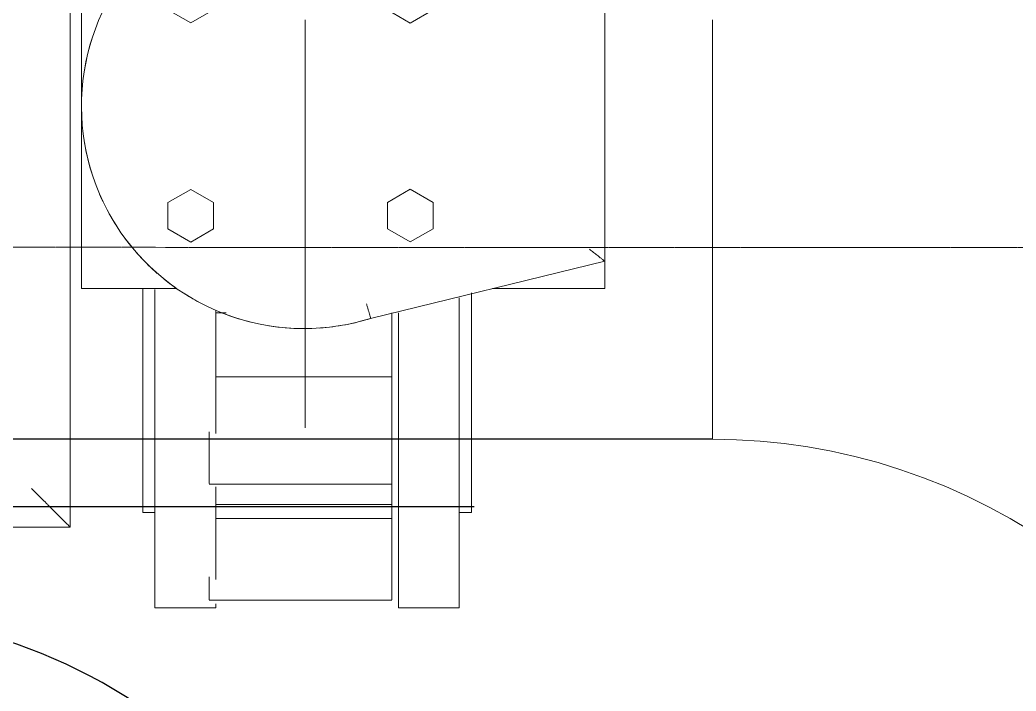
# Model space of a CAD drawing. Extents: x -76427 to 292734, y -42117 to 131250.
# Drawn here: x 9635.5 to 9962.9, y -36150.1 to -35929.4 of the extents above; entities that cross this region are included whole.
import ezdxf

# ---------------------------------------------------------------- set-up
doc = ezdxf.new("R2010")
doc.units = 0
doc.header["$LTSCALE"] = 10
doc.linetypes.add('H12PL1$0$CENTERK4', pattern=[0.3582, 0.3333, -0.0083, 0.0083, -0.0083])
for name, color, linetype in [('H12PL1$0$L10_14_SIKICHI', 252, 'Continuous'), ('XFM7P10PV$0$U-PV-EXH', 252, 'Continuous'), ('XFM7P10PV$0$U-PV-PIPE-SUS', 252, 'Continuous'), ('XFM7P10PV-200K$0$U-PV-EXH', 7, 'Continuous'), ('XFM7P10PV-200K$0$U-PV-PIPE-SUS', 200, 'Continuous')]:
    doc.layers.add(name, color=color, linetype=linetype)
for name, color, linetype, lineweight in [('XFM7P10PV$0$AP5B-SM-08-FNN-300-A(B)-LB1$0$PVAC-SUS管', 252, 'Continuous', 5), ('XFM7P10PV$0$AP5B-SM-08-FNN-300-A(B)-LB1$0$管配件', 252, 'Continuous', 5), ('XFM7P10PV$0$AP5B-SM-08-FNN-300-A(B)-LB1$0$管附件', 252, 'Continuous', 5), ('XFM7P10PV-200K$0$AP5B-SM-08-FNN-300-A(B)-LB1$0$PVAC-SUS管', 7, 'Continuous', 5), ('XFM7P10PV-200K$0$AP5B-SM-08-FNN-300-A(B)-LB1$0$管配件', 7, 'Continuous', 5), ('XFM7P10PV-200K$0$AP5B-SM-08-FNN-300-A(B)-LB1$0$管附件', 7, 'Continuous', 5)]:
    doc.layers.add(name, color=color, linetype=linetype, lineweight=lineweight)

# ---------------------------------------------------------------- blocks, each defined once
blk = doc.blocks.new('H12PL1')
at = {"layer": 'H12PL1$0$L10_14_SIKICHI', "linetype": 'H12PL1$0$CENTERK4', "lineweight": 0}
blk.add_line((10638.84, -36004.43), (-23200, -35996.16), dxfattribs=at)
blk = doc.blocks.new('XFM7P10PV-200K$0$A$Cacea6453')
blk.add_arc((0, 0), 18, 45, 225)
blk = doc.blocks.new('XFM7P10PV-200K$0$AP5B-SM-08-FNN-300-A(B)-LB1$0$蝶閥_手輪_200A - 標準-1515176-LB1-PX-X')
at = {"layer": 'XFM7P10PV-200K$0$AP5B-SM-08-FNN-300-A(B)-LB1$0$管附件', "color": 216, "true_color": 0x800080}
for p, q in [((-4665.902, 16043.814), (-4665.902, 16049.314)), ((-4648.702, 16038.714), (-4648.702, 16048.914)), ((-4662.308, 16046.554), (-4663.058, 16046.987)), ((-4661.558, 16046.987), (-4662.308, 16046.554)), ((-4655.095, 16046.544), (-4655.845, 16046.977)), ((-4654.345, 16046.977), (-4655.095, 16046.544)), ((-4665.902, 16038.314), (-4665.902, 16043.814)), ((-4663.058, 16040.641), (-4662.308, 16041.074)), ((-4662.308, 16041.074), (-4661.558, 16040.641)), ((-4655.845, 16040.651), (-4655.095, 16041.084)), ((-4655.095, 16041.084), (-4654.345, 16040.651)), ((-4663.058, 16039.775), (-4663.058, 16040.641)), ((-4661.558, 16040.641), (-4661.558, 16039.775)), ((-4655.845, 16039.785), (-4655.845, 16040.651)), ((-4654.345, 16040.651), (-4654.345, 16039.785)), ((-4662.308, 16039.342), (-4663.058, 16039.775)), ((-4661.558, 16039.775), (-4662.308, 16039.342)), ((-4655.095, 16039.352), (-4655.845, 16039.785)), ((-4654.345, 16039.785), (-4655.095, 16039.352)), ((-4656.397, 16036.835), (-4648.702, 16038.714)), ((-4648.702, 16038.714), (-4648.702, 16038.314)), ((-4665.902, 16037.814), (-4665.902, 16038.314)), ((-4648.702, 16038.314), (-4648.702, 16037.814)), ((-4665.902, 16037.831), (-4665.902, 16037.814)), ((-4665.902, 16037.814), (-4662.771, 16037.814)), ((-4652.387, 16037.814), (-4648.702, 16037.814)), ((-4661.486, 16037.016), (-4661.145, 16037.016)), ((-4655.702, 16037.016), (-4655.702, 16034.917)), ((-4655.702, 16034.917), (-4661.487, 16034.917)), ((-4655.702, 16034.917), (-4655.702, 16031.393)), ((-4661.702, 16031.41), (-4661.702, 16033.102)), ((-4661.702, 16031.384), (-4655.702, 16031.384)), ((-4655.702, 16031.385), (-4655.702, 16030.251)), ((-4661.487, 16030.714), (-4655.702, 16030.714)), ((-4661.487, 16030.251), (-4655.702, 16030.251)), ((-4655.702, 16030.251), (-4655.702, 16027.578)), ((-4661.702, 16027.578), (-4661.702, 16028.332)), ((-4661.702, 16027.567), (-4655.702, 16027.567)), ((-4661.487, 16027.567), (-4655.702, 16027.567)), ((-4655.702, 16027.58), (-4655.702, 16027.585))]:
    blk.add_line(p, q, dxfattribs=at)
at = {"layer": 'XFM7P10PV-200K$0$AP5B-SM-08-FNN-300-A(B)-LB1$0$管附件', "color": 216, "true_color": 0x800080, "flags": 128}
blk.add_lwpolyline([(-4665.221, 16046.895), (-4665.339, 16046.627), (-4665.446, 16046.355), (-4665.542, 16046.079), (-4665.627, 16045.799), (-4665.701, 16045.516), (-4665.763, 16045.23), (-4665.814, 16044.942), (-4665.854, 16044.652), (-4665.881, 16044.361), (-4665.897, 16044.069), (-4665.902, 16043.776), (-4665.894, 16043.484), (-4665.875, 16043.192), (-4665.844, 16042.901), (-4665.802, 16042.611), (-4665.748, 16042.324), (-4665.683, 16042.038), (-4665.606, 16041.756), (-4665.518, 16041.477), (-4665.419, 16041.202), (-4665.309, 16040.931), (-4665.189, 16040.664), (-4665.058, 16040.403), (-4664.916, 16040.146), (-4664.764, 16039.896), (-4664.603, 16039.652), (-4664.431, 16039.415), (-4664.251, 16039.185), (-4664.061, 16038.962), (-4663.863, 16038.747), (-4663.656, 16038.54), (-4663.441, 16038.342), (-4663.218, 16038.152), (-4662.988, 16037.971), (-4662.751, 16037.8), (-4662.507, 16037.638), (-4662.257, 16037.486), (-4662.001, 16037.345), (-4661.74, 16037.213), (-4661.473, 16037.093), (-4661.202, 16036.983), (-4660.927, 16036.883), (-4660.648, 16036.795), (-4660.366, 16036.719), (-4660.08, 16036.653), (-4659.793, 16036.599), (-4659.503, 16036.557), (-4659.212, 16036.526), (-4658.92, 16036.507), (-4658.628, 16036.499), (-4658.335, 16036.503), (-4658.043, 16036.519), (-4657.752, 16036.547), (-4657.462, 16036.586), (-4657.174, 16036.637), (-4656.888, 16036.699), (-4656.605, 16036.773), (-4656.397, 16036.835)], dxfattribs=at)
at = {"layer": 'XFM7P10PV-200K$0$AP5B-SM-08-FNN-300-A(B)-LB1$0$管附件', "color": 216, "true_color": 0x800080}
for start, end in [(161.8917, 170.6658), (175.7821, 180), (180, 184.2179), (189.3342, 198.1083), (203.2615, 212.2906), (216.5664, 228.7551), (237.6359, 242.4), (247.3671, 256.1668), (274.0808, 287.4193), (260.9276, 270.0709)]:
    blk.add_arc((-4658.587, 16043.814), 7.315, start, end, dxfattribs=at)
for points, knots in [([(-4648.702, 16038.714), (-4648.702, 16038.714), (-4648.713, 16038.723), (-4648.755, 16038.756), (-4648.804, 16038.794), (-4648.847, 16038.828), (-4648.897, 16038.867), (-4648.951, 16038.91), (-4649.01, 16038.956), (-4649.093, 16039.021), (-4649.157, 16039.072), (-4649.202, 16039.106)], [0, 0, 0, 0, 0.166667, 0.333333, 0.416667, 0.5, 0.583333, 0.666667, 0.75, 0.833333, 1, 1, 1, 1]), ([(-4663.185, 16038.125), (-4663.148, 16038.095), (-4663.101, 16038.058), (-4663.048, 16038.017), (-4663.021, 16037.996), (-4662.995, 16037.976), (-4662.965, 16037.954), (-4662.932, 16037.929), (-4662.902, 16037.907), (-4662.879, 16037.891), (-4662.858, 16037.876), (-4662.833, 16037.857), (-4662.811, 16037.842), (-4662.797, 16037.832), (-4662.786, 16037.825), (-4662.776, 16037.817), (-4662.772, 16037.815), (-4662.771, 16037.814)], [0.2857143, 0.2857143, 0.2857143, 0.2857143, 0.4285714, 0.4642857, 0.5, 0.5357143, 0.5714286, 0.625, 0.6785714, 0.7053571, 0.7321429, 0.7857143, 0.8392857, 0.8660714, 0.8928571, 0.9464286, 1, 1, 1, 1]), ([(-4656.532, 16037.316), (-4656.522, 16037.28), (-4656.502, 16037.208), (-4656.463, 16037.071), (-4656.427, 16036.941), (-4656.407, 16036.871), (-4656.402, 16036.851), (-4656.401, 16036.847)], [0, 0, 0, 0, 0.1428571, 0.2857143, 0.5714286, 0.7857143, 0.8571429, 0.8571429, 0.8571429, 0.8571429])]:
    blk.add_open_spline(points, degree=3, knots=knots, dxfattribs=at)
blk = doc.blocks.new('XFM7P10PV-200K$0$AP5B-SM-08-FNN-300-A(B)-LB1$0$焊接_彎頭45度 - 45度-1515177-LB1-PX-X')
at = {"layer": 'XFM7P10PV-200K$0$AP5B-SM-08-FNN-300-A(B)-LB1$0$管配件', "color": 216, "true_color": 0x800080}
for p, q in [((-4618.123, 16043.815), (-4618.123, 16046.649)), ((-4618.123, 16032.859), (-4618.123, 16043.814))]:
    blk.add_line(p, q, dxfattribs=at)
at = {"layer": 'XFM7P10PV-200K$0$AP5B-SM-08-FNN-300-A(B)-LB1$0$管配件', "color": 216, "true_color": 0x800080, "flags": 128}
blk.add_lwpolyline([(-4618.123, 16032.859), (-4617.334, 16032.843), (-4616.548, 16032.796), (-4615.764, 16032.717), (-4614.983, 16032.607), (-4614.208, 16032.466), (-4613.438, 16032.294), (-4612.677, 16032.091), (-4611.924, 16031.859), (-4611.181, 16031.596), (-4610.449, 16031.303), (-4609.729, 16030.982), (-4609.023, 16030.632), (-4608.331, 16030.254), (-4607.655, 16029.849), (-4606.996, 16029.417), (-4606.354, 16028.959), (-4605.732, 16028.476), (-4605.129, 16027.968), (-4604.547, 16027.437), (-4604.189, 16027.087)], dxfattribs=at)
blk = doc.blocks.new('XFM7P10PV-200K$0$AP5B-SM-08-FNN-300-A(B)-LB1$0$Flange_ JIS 10K - 標準-V24-LB1-PX-X')
at = {"layer": 'XFM7P10PV-200K$0$AP5B-SM-08-FNN-300-A(B)-LB1$0$管配件', "color": 216, "true_color": 0x800080}
for p, q in [((-4663.887, 16030.449), (-4663.886, 16037.802)), ((-4663.487, 16027.319), (-4663.486, 16037.782)), ((-4661.486, 16037.087), (-4661.487, 16033.049)), ((-4661.487, 16031.294), (-4661.487, 16028.243)), ((-4663.887, 16030.449), (-4663.487, 16030.449)), ((-4663.487, 16027.319), (-4661.487, 16027.319)), ((-4661.487, 16027.448), (-4661.487, 16027.319))]:
    blk.add_line(p, q, dxfattribs=at)
blk = doc.blocks.new('XFM7P10PV-200K$0$AP5B-SM-08-FNN-300-A(B)-LB1$0$Flange_ JIS 10K - 標準-V25-LB1-PX-X')
at = {"layer": 'XFM7P10PV-200K$0$AP5B-SM-08-FNN-300-A(B)-LB1$0$管配件', "color": 216, "true_color": 0x800080}
for p, q in [((-4653.486, 16037.506), (-4653.487, 16027.319)), ((-4653.086, 16037.675), (-4653.087, 16030.449)), ((-4655.487, 16027.319), (-4655.486, 16037.018)), ((-4653.487, 16030.449), (-4653.087, 16030.449)), ((-4655.487, 16027.319), (-4653.487, 16027.319))]:
    blk.add_line(p, q, dxfattribs=at)
blk = doc.blocks.new('XFM7P10PV-200K$0$AP5B-SM-08-FNN-300-A(B)-LB1$0$控制蝶閥 - 200A-1461049-LB1-PX-X')
at = {"layer": 'XFM7P10PV-200K$0$AP5B-SM-08-FNN-300-A(B)-LB1$0$管附件', "color": 216, "true_color": 0x800080}
for p, q in [((-4426.159, 16025.645), (-4453.839, 16025.645)), ((-4453.839, 16025.645), (-4453.839, 16005.635))]:
    blk.add_line(p, q, dxfattribs=at)
blk.add_open_spline([(-4453.839, 16025.645), (-4453.838, 16025.645), (-4453.817, 16025.623), (-4453.745, 16025.552), (-4453.672, 16025.478), (-4453.594, 16025.401), (-4453.524, 16025.331), (-4453.449, 16025.255), (-4453.344, 16025.151), (-4453.228, 16025.035), (-4453.131, 16024.937), (-4453.029, 16024.836), (-4452.845, 16024.652), (-4452.682, 16024.486), (-4452.569, 16024.375)], degree=3, knots=[0, 0, 0, 0, 0.166667, 0.25, 0.333333, 0.416667, 0.458333, 0.5, 0.583333, 0.666667, 0.708333, 0.75, 0.833333, 1, 1, 1, 1], dxfattribs=at)
blk = doc.blocks.new('XFM7P10PV-200K')
at = {"layer": 'XFM7P10PV-200K$0$AP5B-SM-08-FNN-300-A(B)-LB1$0$PVAC-SUS管', "color": 216, "true_color": 0x800080}
for p, q in [((9729.24, -35929.41, 8.1), (9729.24, -35957.76, 8.1)), ((9729.24, -35957.77, 8.1), (9729.24, -35986.11, 8.1)), ((9729.24, -35986.12, 8.1), (9729.24, -36012.53, 8.1)), ((9729.24, -36012.54, 8.1), (9729.24, -36035.22, 8.1)), ((9729.24, -36035.23, 8.1), (9729.24, -36052.63, 8.1)), ((9729.24, -36052.64, 8.1), (9729.24, -36063.57, 8.1))]:
    blk.add_line(p, q, dxfattribs=at)
at = {"layer": 'XFM7P10PV-200K$0$U-PV-PIPE-SUS'}
for p, q in [((9863.08, -36067.3), (9549.46, -36067.3, 8.1)), ((9784.78, -36089.51, 8.1), (9379.6, -36089.51, 8.1))]:
    blk.add_line(p, q, dxfattribs=at)
at = {"layer": 'XFM7P10PV-200K$0$U-PV-EXH', "xscale": 10, "yscale": 10, "zscale": 10}
blk.add_blockref('XFM7P10PV-200K$0$A$Cacea6453', (9574.87, -36304.63), dxfattribs=at)
at = {"layer": 'XFM7P10PV-200K$0$U-PV-PIPE-SUS', "xscale": -10, "yscale": 10, "zscale": 10, "rotation": 270}
blk.add_blockref('XFM7P10PV-200K$0$AP5B-SM-08-FNN-300-A(B)-LB1$0$控制蝶閥 - 200A-1461049-LB1-PX-X', (-150604.49, 8442.22), dxfattribs=at)
at = {"layer": 'XFM7P10PV-200K$0$U-PV-PIPE-SUS', "xscale": 10, "yscale": 10, "zscale": 10}
for name, p in [('XFM7P10PV-200K$0$AP5B-SM-08-FNN-300-A(B)-LB1$0$蝶閥_手輪_200A - 標準-1515176-LB1-PX-X', (56314.73, -196395.91)), ('XFM7P10PV-200K$0$AP5B-SM-08-FNN-300-A(B)-LB1$0$Flange_ JIS 10K - 標準-V24-LB1-PX-X', (56314.73, -196395.91)), ('XFM7P10PV-200K$0$AP5B-SM-08-FNN-300-A(B)-LB1$0$Flange_ JIS 10K - 標準-V25-LB1-PX-X', (56314.73, -196395.91)), ('XFM7P10PV-200K$0$AP5B-SM-08-FNN-300-A(B)-LB1$0$焊接_彎頭45度 - 45度-1515177-LB1-PX-X', (56044.31, -196395.91))]:
    blk.add_blockref(name, p, dxfattribs=at)
blk = doc.blocks.new('XFM7P10PV$0$A$Cacea6453')
blk.add_arc((0, 0), 18, 45, 225)
blk = doc.blocks.new('XFM7P10PV$0$AP5B-SM-08-FNN-300-A(B)-LB1$0$蝶閥_手輪_200A - 標準-1515176-LB1-PX-X')
at = {"layer": 'XFM7P10PV$0$AP5B-SM-08-FNN-300-A(B)-LB1$0$管附件', "color": 216, "true_color": 0x800080}
for p, q in [((-4665.902, 16043.814), (-4665.902, 16049.314)), ((-4648.702, 16038.714), (-4648.702, 16048.914)), ((-4662.308, 16046.554), (-4663.058, 16046.987)), ((-4661.558, 16046.987), (-4662.308, 16046.554)), ((-4655.095, 16046.544), (-4655.845, 16046.977)), ((-4654.345, 16046.977), (-4655.095, 16046.544)), ((-4665.902, 16038.314), (-4665.902, 16043.814)), ((-4663.058, 16040.641), (-4662.308, 16041.074)), ((-4662.308, 16041.074), (-4661.558, 16040.641)), ((-4655.845, 16040.651), (-4655.095, 16041.084)), ((-4655.095, 16041.084), (-4654.345, 16040.651)), ((-4663.058, 16039.775), (-4663.058, 16040.641)), ((-4661.558, 16040.641), (-4661.558, 16039.775)), ((-4655.845, 16039.785), (-4655.845, 16040.651)), ((-4654.345, 16040.651), (-4654.345, 16039.785)), ((-4662.308, 16039.342), (-4663.058, 16039.775)), ((-4661.558, 16039.775), (-4662.308, 16039.342)), ((-4655.095, 16039.352), (-4655.845, 16039.785)), ((-4654.345, 16039.785), (-4655.095, 16039.352)), ((-4656.397, 16036.835), (-4648.702, 16038.714)), ((-4648.702, 16038.714), (-4648.702, 16038.314)), ((-4665.902, 16037.814), (-4665.902, 16038.314)), ((-4648.702, 16038.314), (-4648.702, 16037.814)), ((-4665.902, 16037.831), (-4665.902, 16037.814)), ((-4665.902, 16037.814), (-4662.771, 16037.814)), ((-4652.387, 16037.814), (-4648.702, 16037.814)), ((-4661.486, 16037.016), (-4661.145, 16037.016)), ((-4655.702, 16037.016), (-4655.702, 16034.917)), ((-4655.702, 16034.917), (-4661.487, 16034.917)), ((-4655.702, 16034.917), (-4655.702, 16031.393)), ((-4661.702, 16031.41), (-4661.702, 16033.102)), ((-4661.702, 16031.384), (-4655.702, 16031.384)), ((-4655.702, 16031.385), (-4655.702, 16030.251)), ((-4661.487, 16030.714), (-4655.702, 16030.714)), ((-4661.487, 16030.251), (-4655.702, 16030.251)), ((-4655.702, 16030.251), (-4655.702, 16027.578)), ((-4661.702, 16027.578), (-4661.702, 16028.332)), ((-4661.702, 16027.567), (-4655.702, 16027.567)), ((-4661.487, 16027.567), (-4655.702, 16027.567)), ((-4655.702, 16027.58), (-4655.702, 16027.585))]:
    blk.add_line(p, q, dxfattribs=at)
at = {"layer": 'XFM7P10PV$0$AP5B-SM-08-FNN-300-A(B)-LB1$0$管附件', "color": 216, "true_color": 0x800080, "flags": 128}
blk.add_lwpolyline([(-4665.221, 16046.895), (-4665.339, 16046.627), (-4665.446, 16046.355), (-4665.542, 16046.079), (-4665.627, 16045.799), (-4665.701, 16045.516), (-4665.763, 16045.23), (-4665.814, 16044.942), (-4665.854, 16044.652), (-4665.881, 16044.361), (-4665.897, 16044.069), (-4665.902, 16043.776), (-4665.894, 16043.484), (-4665.875, 16043.192), (-4665.844, 16042.901), (-4665.802, 16042.611), (-4665.748, 16042.324), (-4665.683, 16042.038), (-4665.606, 16041.756), (-4665.518, 16041.477), (-4665.419, 16041.202), (-4665.309, 16040.931), (-4665.189, 16040.664), (-4665.058, 16040.403), (-4664.916, 16040.146), (-4664.764, 16039.896), (-4664.603, 16039.652), (-4664.431, 16039.415), (-4664.251, 16039.185), (-4664.061, 16038.962), (-4663.863, 16038.747), (-4663.656, 16038.54), (-4663.441, 16038.342), (-4663.218, 16038.152), (-4662.988, 16037.971), (-4662.751, 16037.8), (-4662.507, 16037.638), (-4662.257, 16037.486), (-4662.001, 16037.345), (-4661.74, 16037.213), (-4661.473, 16037.093), (-4661.202, 16036.983), (-4660.927, 16036.883), (-4660.648, 16036.795), (-4660.366, 16036.719), (-4660.08, 16036.653), (-4659.793, 16036.599), (-4659.503, 16036.557), (-4659.212, 16036.526), (-4658.92, 16036.507), (-4658.628, 16036.499), (-4658.335, 16036.503), (-4658.043, 16036.519), (-4657.752, 16036.547), (-4657.462, 16036.586), (-4657.174, 16036.637), (-4656.888, 16036.699), (-4656.605, 16036.773), (-4656.397, 16036.835)], dxfattribs=at)
at = {"layer": 'XFM7P10PV$0$AP5B-SM-08-FNN-300-A(B)-LB1$0$管附件', "color": 216, "true_color": 0x800080}
for start, end in [(161.8917, 170.6658), (175.7821, 180), (180, 184.2179), (189.3342, 198.1083), (203.2615, 212.2906), (216.5664, 228.7551), (237.6359, 242.4), (247.3671, 256.1668), (274.0808, 287.4193), (260.9276, 270.0709)]:
    blk.add_arc((-4658.587, 16043.814), 7.315, start, end, dxfattribs=at)
for points, knots in [([(-4648.702, 16038.714), (-4648.702, 16038.714), (-4648.713, 16038.723), (-4648.755, 16038.756), (-4648.804, 16038.794), (-4648.847, 16038.828), (-4648.897, 16038.867), (-4648.951, 16038.91), (-4649.01, 16038.956), (-4649.093, 16039.021), (-4649.157, 16039.072), (-4649.202, 16039.106)], [0, 0, 0, 0, 0.166667, 0.333333, 0.416667, 0.5, 0.583333, 0.666667, 0.75, 0.833333, 1, 1, 1, 1]), ([(-4663.185, 16038.125), (-4663.148, 16038.095), (-4663.101, 16038.058), (-4663.048, 16038.017), (-4663.021, 16037.996), (-4662.995, 16037.976), (-4662.965, 16037.954), (-4662.932, 16037.929), (-4662.902, 16037.907), (-4662.879, 16037.891), (-4662.858, 16037.876), (-4662.833, 16037.857), (-4662.811, 16037.842), (-4662.797, 16037.832), (-4662.786, 16037.825), (-4662.776, 16037.817), (-4662.772, 16037.815), (-4662.771, 16037.814)], [0.2857143, 0.2857143, 0.2857143, 0.2857143, 0.4285714, 0.4642857, 0.5, 0.5357143, 0.5714286, 0.625, 0.6785714, 0.7053571, 0.7321429, 0.7857143, 0.8392857, 0.8660714, 0.8928571, 0.9464286, 1, 1, 1, 1]), ([(-4656.532, 16037.316), (-4656.522, 16037.28), (-4656.502, 16037.208), (-4656.463, 16037.071), (-4656.427, 16036.941), (-4656.407, 16036.871), (-4656.402, 16036.851), (-4656.401, 16036.847)], [0, 0, 0, 0, 0.1428571, 0.2857143, 0.5714286, 0.7857143, 0.8571429, 0.8571429, 0.8571429, 0.8571429])]:
    blk.add_open_spline(points, degree=3, knots=knots, dxfattribs=at)
blk = doc.blocks.new('XFM7P10PV$0$AP5B-SM-08-FNN-300-A(B)-LB1$0$焊接_彎頭45度 - 45度-1515177-LB1-PX-X')
at = {"layer": 'XFM7P10PV$0$AP5B-SM-08-FNN-300-A(B)-LB1$0$管配件', "color": 216, "true_color": 0x800080}
for p, q in [((-4618.123, 16043.815), (-4618.123, 16046.649)), ((-4618.123, 16032.859), (-4618.123, 16043.814))]:
    blk.add_line(p, q, dxfattribs=at)
at = {"layer": 'XFM7P10PV$0$AP5B-SM-08-FNN-300-A(B)-LB1$0$管配件', "color": 216, "true_color": 0x800080, "flags": 128}
blk.add_lwpolyline([(-4618.123, 16032.859), (-4617.334, 16032.843), (-4616.548, 16032.796), (-4615.764, 16032.717), (-4614.983, 16032.607), (-4614.208, 16032.466), (-4613.438, 16032.294), (-4612.677, 16032.091), (-4611.924, 16031.859), (-4611.181, 16031.596), (-4610.449, 16031.303), (-4609.729, 16030.982), (-4609.023, 16030.632), (-4608.331, 16030.254), (-4607.655, 16029.849), (-4606.996, 16029.417), (-4606.354, 16028.959), (-4605.732, 16028.476), (-4605.129, 16027.968), (-4604.547, 16027.437), (-4604.189, 16027.087)], dxfattribs=at)
blk = doc.blocks.new('XFM7P10PV$0$AP5B-SM-08-FNN-300-A(B)-LB1$0$Flange_ JIS 10K - 標準-V24-LB1-PX-X')
at = {"layer": 'XFM7P10PV$0$AP5B-SM-08-FNN-300-A(B)-LB1$0$管配件', "color": 216, "true_color": 0x800080}
for p, q in [((-4663.887, 16030.449), (-4663.886, 16037.802)), ((-4663.487, 16027.319), (-4663.486, 16037.782)), ((-4661.486, 16037.087), (-4661.487, 16033.049)), ((-4661.487, 16031.294), (-4661.487, 16028.243)), ((-4663.887, 16030.449), (-4663.487, 16030.449)), ((-4663.487, 16027.319), (-4661.487, 16027.319)), ((-4661.487, 16027.448), (-4661.487, 16027.319))]:
    blk.add_line(p, q, dxfattribs=at)
blk = doc.blocks.new('XFM7P10PV$0$AP5B-SM-08-FNN-300-A(B)-LB1$0$Flange_ JIS 10K - 標準-V25-LB1-PX-X')
at = {"layer": 'XFM7P10PV$0$AP5B-SM-08-FNN-300-A(B)-LB1$0$管配件', "color": 216, "true_color": 0x800080}
for p, q in [((-4653.486, 16037.506), (-4653.487, 16027.319)), ((-4653.086, 16037.675), (-4653.087, 16030.449)), ((-4655.487, 16027.319), (-4655.486, 16037.018)), ((-4653.487, 16030.449), (-4653.087, 16030.449)), ((-4655.487, 16027.319), (-4653.487, 16027.319))]:
    blk.add_line(p, q, dxfattribs=at)
blk = doc.blocks.new('XFM7P10PV$0$AP5B-SM-08-FNN-300-A(B)-LB1$0$控制蝶閥 - 200A-1461049-LB1-PX-X')
at = {"layer": 'XFM7P10PV$0$AP5B-SM-08-FNN-300-A(B)-LB1$0$管附件', "color": 216, "true_color": 0x800080}
for p, q in [((-4426.159, 16025.645), (-4453.839, 16025.645)), ((-4453.839, 16025.645), (-4453.839, 16005.635))]:
    blk.add_line(p, q, dxfattribs=at)
blk.add_open_spline([(-4453.839, 16025.645), (-4453.838, 16025.645), (-4453.817, 16025.623), (-4453.745, 16025.552), (-4453.672, 16025.478), (-4453.594, 16025.401), (-4453.524, 16025.331), (-4453.449, 16025.255), (-4453.344, 16025.151), (-4453.228, 16025.035), (-4453.131, 16024.937), (-4453.029, 16024.836), (-4452.845, 16024.652), (-4452.682, 16024.486), (-4452.569, 16024.375)], degree=3, knots=[0, 0, 0, 0, 0.166667, 0.25, 0.333333, 0.416667, 0.458333, 0.5, 0.583333, 0.666667, 0.708333, 0.75, 0.833333, 1, 1, 1, 1], dxfattribs=at)
blk = doc.blocks.new('XFM7P10PV')
at = {"layer": 'XFM7P10PV$0$AP5B-SM-08-FNN-300-A(B)-LB1$0$PVAC-SUS管', "color": 216, "true_color": 0x800080}
for p, q in [((9729.24, -35929.41, 8.1), (9729.24, -35957.76, 8.1)), ((9729.24, -35957.77, 8.1), (9729.24, -35986.11, 8.1)), ((9729.24, -35986.12, 8.1), (9729.24, -36012.53, 8.1)), ((9729.24, -36012.54, 8.1), (9729.24, -36035.22, 8.1)), ((9729.24, -36035.23, 8.1), (9729.24, -36052.63, 8.1)), ((9729.24, -36052.64, 8.1), (9729.24, -36063.57, 8.1))]:
    blk.add_line(p, q, dxfattribs=at)
at = {"layer": 'XFM7P10PV$0$U-PV-PIPE-SUS'}
for p, q in [((9863.08, -36067.3), (9549.46, -36067.3, 8.1)), ((9784.78, -36089.51, 8.1), (9379.6, -36089.51, 8.1))]:
    blk.add_line(p, q, dxfattribs=at)
at = {"layer": 'XFM7P10PV$0$U-PV-EXH', "xscale": 10, "yscale": 10, "zscale": 10}
blk.add_blockref('XFM7P10PV$0$A$Cacea6453', (9574.87, -36304.63), dxfattribs=at)
at = {"layer": 'XFM7P10PV$0$U-PV-PIPE-SUS', "xscale": -10, "yscale": 10, "zscale": 10, "rotation": 270}
blk.add_blockref('XFM7P10PV$0$AP5B-SM-08-FNN-300-A(B)-LB1$0$控制蝶閥 - 200A-1461049-LB1-PX-X', (-150604.49, 8442.22), dxfattribs=at)
at = {"layer": 'XFM7P10PV$0$U-PV-PIPE-SUS', "xscale": 10, "yscale": 10, "zscale": 10}
for name, p in [('XFM7P10PV$0$AP5B-SM-08-FNN-300-A(B)-LB1$0$蝶閥_手輪_200A - 標準-1515176-LB1-PX-X', (56314.73, -196395.91)), ('XFM7P10PV$0$AP5B-SM-08-FNN-300-A(B)-LB1$0$Flange_ JIS 10K - 標準-V24-LB1-PX-X', (56314.73, -196395.91)), ('XFM7P10PV$0$AP5B-SM-08-FNN-300-A(B)-LB1$0$Flange_ JIS 10K - 標準-V25-LB1-PX-X', (56314.73, -196395.91)), ('XFM7P10PV$0$AP5B-SM-08-FNN-300-A(B)-LB1$0$焊接_彎頭45度 - 45度-1515177-LB1-PX-X', (56044.31, -196395.91))]:
    blk.add_blockref(name, p, dxfattribs=at)

msp = doc.modelspace()

# ---------------------------------------------------------------- block references
msp.add_blockref('XFM7P10PV', (0, 0))

# ---------------------------------------------------------------- next in the draw order: block references
msp.add_blockref('H12PL1', (0, 0))

# ---------------------------------------------------------------- next in the draw order: block references
msp.add_blockref('XFM7P10PV-200K', (0, 0))

doc.saveas('drawing.dxf')
